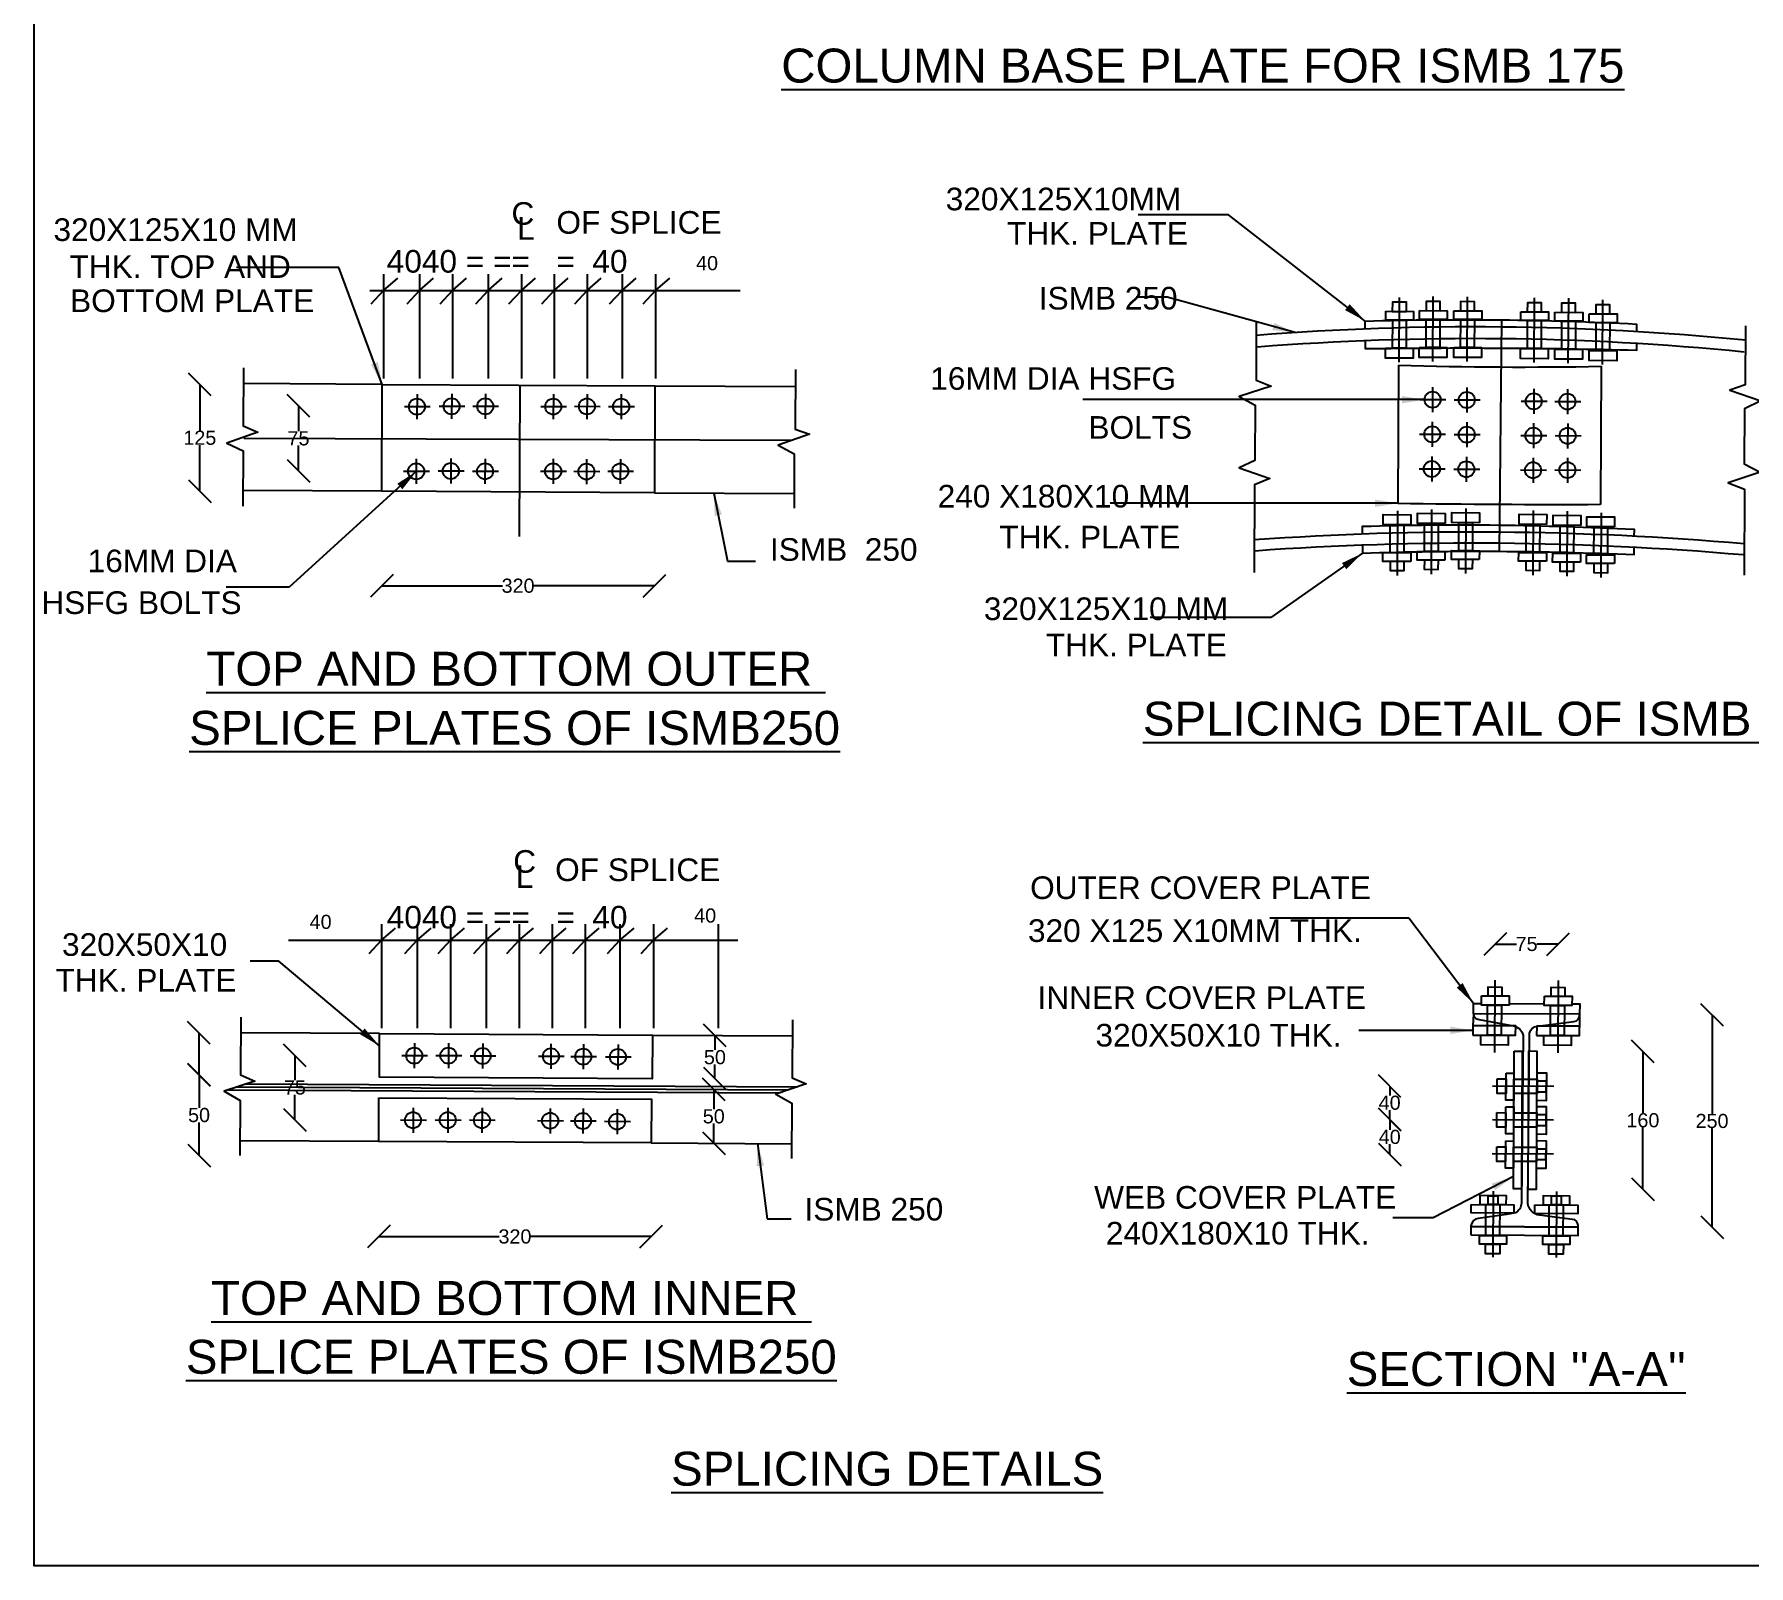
# Model space of a CAD drawing. Header units: millimetres. Extents: x -6546240 to -6538541, y 11661302 to 11667058.
# Drawn here: x -6546240 to -6543210, y 11661524 to 11664232 of the extents above; entities that cross this region are included whole.
import ezdxf

# ---------------------------------------------------------------- set-up
doc = ezdxf.new("R2010")
doc.units = ezdxf.units.MM
doc.header["$MEASUREMENT"] = 0
doc.layers.add('DIMENSION', color=7, linetype='Continuous')
doc.layers.add('TEXT', color=7, linetype='Continuous')
doc.styles.get("Standard").update_dxf_attribs({"font": 'arial.ttf', "height": 25})
doc.dimstyles.get("Standard").update_dxf_attribs({"dimtxt": 200, "dimasz": 110, "dimexe": 0.18, "dimexo": 0.0625, "dimgap": 0.09, "dimtad": 0, "dimtih": 1, "dimtoh": 1, "dimdec": 0, "dimzin": 0, "dimdsep": 46, "dimtxsty": 'Standard', "dimblk": 'OBLIQUE', "dimcen": 0.09, "dimse1": 1, "dimse2": 1, "dimadec": 0, "dimazin": 0, "dimtfac": 1, "dimtdec": 0, "dimtofl": 0, "dimtmove": 0, "dimatfit": 3, "dimfxl": 1, "dimtolj": 1, "dimtzin": 0, "dimarcsym": 0})

# ---------------------------------------------------------------- blocks, each defined once
blk = doc.blocks.new('_Oblique')
at = {"color": 0, "linetype": 'ByBlock', "lineweight": -2}
blk.add_line((-0.5, -0.5), (0.5, 0.5), dxfattribs=at)
blk = doc.blocks.new('*D29')
at = {"layer": 'Defpoints', "color": 0, "transparency": 16777216}
for p in [(-6545625, 11663613.2), (-6545947.5, 11663424.2), (-6545626, 11663424.2)]:
    blk.add_point(p, dxfattribs=at)
at = {"layer": 'DIMENSION', "color": 0, "lineweight": -2, "transparency": 16777216}
for p, q in [((-6545947.5, 11663613.2), (-6545947.5, 11663531.5)), ((-6545947.5, 11663424.2), (-6545947.5, 11663505.8))]:
    blk.add_line(p, q, dxfattribs=at)
at = {"layer": 'DIMENSION', "color": 0, "lineweight": -2, "transparency": 16777216, "xscale": 40, "yscale": 40, "zscale": 40}
for p, rotation in [((-6545947.5, 11663613.2), 90), ((-6545947.5, 11663424.2), 270)]:
    blk.add_blockref('_Oblique', p, dxfattribs=dict(at, rotation=rotation))
at = {"layer": 'DIMENSION', "color": 0, "transparency": 16777216, "insert": (-6545947.5, 11663518.7), "char_height": 25, "attachment_point": 5}
blk.add_mtext('\\A1;125', dxfattribs=at)
blk = doc.blocks.new('*D30')
at = {"layer": 'Defpoints', "color": 0, "transparency": 16777216}
for p in [(-6545625.2, 11663575.1), (-6545773.2, 11663460.2), (-6545625.8, 11663460.2)]:
    blk.add_point(p, dxfattribs=at)
at = {"layer": 'DIMENSION', "color": 0, "lineweight": -2, "transparency": 16777216}
for p, q in [((-6545773.2, 11663575.1), (-6545773.2, 11663530.5)), ((-6545773.2, 11663460.2), (-6545773.2, 11663504.9))]:
    blk.add_line(p, q, dxfattribs=at)
at = {"layer": 'DIMENSION', "color": 0, "lineweight": -2, "transparency": 16777216, "xscale": 40, "yscale": 40, "zscale": 40}
for p, rotation in [((-6545773.2, 11663575.1), 90), ((-6545773.2, 11663460.2), 270)]:
    blk.add_blockref('_Oblique', p, dxfattribs=dict(at, rotation=rotation))
at = {"layer": 'DIMENSION', "color": 0, "transparency": 16777216, "insert": (-6545773.2, 11663517.7), "char_height": 25, "attachment_point": 5}
blk.add_mtext('\\A1;75', dxfattribs=at)
blk = doc.blocks.new('*D31')
at = {"layer": 'Defpoints', "color": 0, "transparency": 16777216}
for p in [(-6545626, 11663424.2), (-6545144.1, 11663421.6), (-6545144.1, 11663257.1)]:
    blk.add_point(p, dxfattribs=at)
at = {"layer": 'DIMENSION', "color": 0, "lineweight": -2, "transparency": 16777216}
for p, q in [((-6545626, 11663257.1), (-6545412.7, 11663257.1)), ((-6545144.1, 11663257.1), (-6545357.4, 11663257.1))]:
    blk.add_line(p, q, dxfattribs=at)
at = {"layer": 'DIMENSION', "color": 0, "lineweight": -2, "transparency": 16777216, "xscale": 40, "yscale": 40, "zscale": 40, "rotation": 180}
blk.add_blockref('_Oblique', (-6545626, 11663257.1), dxfattribs=at)
at = {"layer": 'DIMENSION', "color": 0, "lineweight": -2, "transparency": 16777216, "xscale": 40, "yscale": 40, "zscale": 40}
blk.add_blockref('_Oblique', (-6545144.1, 11663257.1), dxfattribs=at)
at = {"layer": 'DIMENSION', "color": 0, "transparency": 16777216, "insert": (-6545385, 11663257.1), "char_height": 25, "attachment_point": 5}
blk.add_mtext('\\A1;320', dxfattribs=at)
blk = doc.blocks.new('*D41')
at = {"layer": 'Defpoints', "color": 0, "transparency": 16777216}
for p in [(-6543654.5, 11662372.2), (-6543844.4, 11662313.6), (-6543654.8, 11662313.6)]:
    blk.add_point(p, dxfattribs=at)
at = {"layer": 'DIMENSION', "color": 0, "lineweight": -2, "transparency": 16777216}
for p, q in [((-6543844.4, 11662372.2), (-6543844.4, 11662355.8)), ((-6543844.4, 11662313.6), (-6543844.4, 11662330.1))]:
    blk.add_line(p, q, dxfattribs=at)
at = {"layer": 'DIMENSION', "color": 0, "lineweight": -2, "transparency": 16777216, "xscale": 40, "yscale": 40, "zscale": 40}
for p, rotation in [((-6543844.4, 11662372.2), 90), ((-6543844.4, 11662313.6), 270)]:
    blk.add_blockref('_Oblique', p, dxfattribs=dict(at, rotation=rotation))
at = {"layer": 'DIMENSION', "color": 0, "transparency": 16777216, "insert": (-6543844.4, 11662342.9), "char_height": 25, "attachment_point": 5}
blk.add_mtext('\\A1;40', dxfattribs=at)
blk = doc.blocks.new('*D42')
at = {"layer": 'Defpoints', "color": 0, "transparency": 16777216}
for p in [(-6543639, 11662313.5), (-6543844.3, 11662251.5), (-6543639.3, 11662251.5)]:
    blk.add_point(p, dxfattribs=at)
at = {"layer": 'DIMENSION', "color": 0, "lineweight": -2, "transparency": 16777216}
for p, q in [((-6543844.3, 11662313.5), (-6543844.3, 11662295.3)), ((-6543844.3, 11662251.5), (-6543844.3, 11662269.6))]:
    blk.add_line(p, q, dxfattribs=at)
at = {"layer": 'DIMENSION', "color": 0, "lineweight": -2, "transparency": 16777216, "xscale": 40, "yscale": 40, "zscale": 40}
for p, rotation in [((-6543844.3, 11662313.5), 90), ((-6543844.3, 11662251.5), 270)]:
    blk.add_blockref('_Oblique', p, dxfattribs=dict(at, rotation=rotation))
at = {"layer": 'DIMENSION', "color": 0, "transparency": 16777216, "insert": (-6543844.3, 11662282.5), "char_height": 25, "attachment_point": 5}
blk.add_mtext('\\A1;40', dxfattribs=at)
blk = doc.blocks.new('*D43')
at = {"layer": 'Defpoints', "color": 0, "transparency": 16777216}
for p in [(-6543583.6, 11662433.9), (-6543584.8, 11662190.1), (-6543396.8, 11662190.1)]:
    blk.add_point(p, dxfattribs=at)
at = {"layer": 'DIMENSION', "color": 0, "lineweight": -2, "transparency": 16777216}
for p, q in [((-6543396.8, 11662433.9), (-6543396.8, 11662324.9)), ((-6543396.8, 11662190.1), (-6543396.8, 11662299.2))]:
    blk.add_line(p, q, dxfattribs=at)
at = {"layer": 'DIMENSION', "color": 0, "lineweight": -2, "transparency": 16777216, "xscale": 40, "yscale": 40, "zscale": 40}
for p, rotation in [((-6543396.8, 11662433.9), 90), ((-6543396.8, 11662190.1), 270)]:
    blk.add_blockref('_Oblique', p, dxfattribs=dict(at, rotation=rotation))
at = {"layer": 'DIMENSION', "color": 0, "transparency": 16777216, "insert": (-6543396.8, 11662312), "char_height": 25, "attachment_point": 5}
blk.add_mtext('\\A1;160', dxfattribs=at)
blk = doc.blocks.new('*D44')
at = {"layer": 'Defpoints', "color": 0, "transparency": 16777216}
for p in [(-6543508.5, 11662498.2), (-6543510.5, 11662123.2), (-6543274.6, 11662123.2)]:
    blk.add_point(p, dxfattribs=at)
at = {"layer": 'DIMENSION', "color": 0, "lineweight": -2, "transparency": 16777216}
for p, q in [((-6543274.6, 11662498.2), (-6543274.6, 11662323.5)), ((-6543274.6, 11662123.2), (-6543274.6, 11662297.8))]:
    blk.add_line(p, q, dxfattribs=at)
at = {"layer": 'DIMENSION', "color": 0, "lineweight": -2, "transparency": 16777216, "xscale": 40, "yscale": 40, "zscale": 40}
for p, rotation in [((-6543274.6, 11662498.2), 90), ((-6543274.6, 11662123.2), 270)]:
    blk.add_blockref('_Oblique', p, dxfattribs=dict(at, rotation=rotation))
at = {"layer": 'DIMENSION', "color": 0, "transparency": 16777216, "insert": (-6543274.6, 11662310.7), "char_height": 25, "attachment_point": 5}
blk.add_mtext('\\A1;250', dxfattribs=at)
blk = doc.blocks.new('*D45')
at = {"layer": 'Defpoints', "color": 0, "transparency": 16777216}
for p in [(-6545875.1, 11662466.6), (-6545949.5, 11662392.5), (-6545875.5, 11662392.5)]:
    blk.add_point(p, dxfattribs=at)
at = {"layer": 'DIMENSION', "color": 0, "lineweight": -2, "transparency": 16777216}
blk.add_line((-6545949.5, 11662466.6), (-6545949.5, 11662392.5), dxfattribs=at)
at = {"layer": 'DIMENSION', "color": 0, "lineweight": -2, "transparency": 16777216, "xscale": 40, "yscale": 40, "zscale": 40}
for p, rotation in [((-6545949.5, 11662466.6), 90), ((-6545949.5, 11662392.5), 270)]:
    blk.add_blockref('_Oblique', p, dxfattribs=dict(at, rotation=rotation))
blk = doc.blocks.new('*D46')
at = {"layer": 'Defpoints', "color": 0, "transparency": 16777216}
for p in [(-6545875.5, 11662392.5), (-6545948.9, 11662249.9), (-6545876.9, 11662249.9)]:
    blk.add_point(p, dxfattribs=at)
at = {"layer": 'DIMENSION', "color": 0, "lineweight": -2, "transparency": 16777216}
for p, q in [((-6545948.9, 11662392.5), (-6545948.9, 11662334.1)), ((-6545948.9, 11662249.9), (-6545948.9, 11662308.4))]:
    blk.add_line(p, q, dxfattribs=at)
at = {"layer": 'DIMENSION', "color": 0, "lineweight": -2, "transparency": 16777216, "xscale": 40, "yscale": 40, "zscale": 40}
for p, rotation in [((-6545948.9, 11662392.5), 90), ((-6545948.9, 11662249.9), 270)]:
    blk.add_blockref('_Oblique', p, dxfattribs=dict(at, rotation=rotation))
at = {"layer": 'DIMENSION', "color": 0, "transparency": 16777216, "insert": (-6545948.9, 11662321.2), "char_height": 25, "attachment_point": 5}
blk.add_mtext('\\A1;50', dxfattribs=at)
blk = doc.blocks.new('*D47')
at = {"layer": 'Defpoints', "color": 0, "transparency": 16777216}
for p in [(-6545629.9, 11662426.7), (-6545779.5, 11662313.1), (-6545631, 11662313.1)]:
    blk.add_point(p, dxfattribs=at)
at = {"layer": 'DIMENSION', "color": 0, "lineweight": -2, "transparency": 16777216}
for p, q in [((-6545779.5, 11662426.7), (-6545779.5, 11662382.7)), ((-6545779.5, 11662313.1), (-6545779.5, 11662357.1))]:
    blk.add_line(p, q, dxfattribs=at)
at = {"layer": 'DIMENSION', "color": 0, "lineweight": -2, "transparency": 16777216, "xscale": 40, "yscale": 40, "zscale": 40}
for p, rotation in [((-6545779.5, 11662426.7), 90), ((-6545779.5, 11662313.1), 270)]:
    blk.add_blockref('_Oblique', p, dxfattribs=dict(at, rotation=rotation))
at = {"layer": 'DIMENSION', "color": 0, "transparency": 16777216, "insert": (-6545779.5, 11662369.9), "char_height": 25, "attachment_point": 5}
blk.add_mtext('\\A1;75', dxfattribs=at)
blk = doc.blocks.new('*D48')
at = {"layer": 'Defpoints', "color": 0, "transparency": 16777216}
for p in [(-6545631.2, 11662274.6), (-6545149.8, 11662272), (-6545149.8, 11662106.5)]:
    blk.add_point(p, dxfattribs=at)
at = {"layer": 'DIMENSION', "color": 0, "lineweight": -2, "transparency": 16777216}
for p, q in [((-6545631.2, 11662106.5), (-6545418.2, 11662106.5)), ((-6545149.8, 11662106.5), (-6545362.9, 11662106.5))]:
    blk.add_line(p, q, dxfattribs=at)
at = {"layer": 'DIMENSION', "color": 0, "lineweight": -2, "transparency": 16777216, "xscale": 40, "yscale": 40, "zscale": 40, "rotation": 180}
blk.add_blockref('_Oblique', (-6545631.2, 11662106.5), dxfattribs=at)
at = {"layer": 'DIMENSION', "color": 0, "lineweight": -2, "transparency": 16777216, "xscale": 40, "yscale": 40, "zscale": 40}
blk.add_blockref('_Oblique', (-6545149.8, 11662106.5), dxfattribs=at)
at = {"layer": 'DIMENSION', "color": 0, "transparency": 16777216, "insert": (-6545390.5, 11662106.5), "char_height": 25, "attachment_point": 5}
blk.add_mtext('\\A1;320', dxfattribs=at)
blk = doc.blocks.new('*D49')
at = {"layer": 'Defpoints', "color": 0, "transparency": 16777216}
for p in [(-6545030.8, 11662366.5), (-6545039.1, 11662271.4), (-6545025.7, 11662271.4)]:
    blk.add_point(p, dxfattribs=at)
at = {"layer": 'DIMENSION', "color": 0, "lineweight": -2, "transparency": 16777216}
for p, q in [((-6545039.1, 11662366.5), (-6545039.1, 11662331.8)), ((-6545039.1, 11662271.4), (-6545039.1, 11662306.1))]:
    blk.add_line(p, q, dxfattribs=at)
at = {"layer": 'DIMENSION', "color": 0, "lineweight": -2, "transparency": 16777216, "xscale": 40, "yscale": 40, "zscale": 40}
for p, rotation in [((-6545039.1, 11662366.5), 90), ((-6545039.1, 11662271.4), 270)]:
    blk.add_blockref('_Oblique', p, dxfattribs=dict(at, rotation=rotation))
at = {"layer": 'DIMENSION', "color": 0, "transparency": 16777216, "insert": (-6545039.1, 11662318.9), "char_height": 25, "attachment_point": 5}
blk.add_mtext('\\A1;50', dxfattribs=at)
blk = doc.blocks.new('*D50')
at = {"layer": 'Defpoints', "color": 0, "transparency": 16777216}
for p in [(-6544959.5, 11662462.1), (-6545037.1, 11662386.1), (-6544959.5, 11662386.1)]:
    blk.add_point(p, dxfattribs=at)
at = {"layer": 'DIMENSION', "color": 0, "lineweight": -2, "transparency": 16777216}
for p, q in [((-6545037.1, 11662462.1), (-6545037.1, 11662436.4)), ((-6545037.1, 11662386.1), (-6545037.1, 11662410.7))]:
    blk.add_line(p, q, dxfattribs=at)
at = {"layer": 'DIMENSION', "color": 0, "lineweight": -2, "transparency": 16777216, "xscale": 40, "yscale": 40, "zscale": 40}
for p, rotation in [((-6545037.1, 11662462.1), 90), ((-6545037.1, 11662386.1), 270)]:
    blk.add_blockref('_Oblique', p, dxfattribs=dict(at, rotation=rotation))
at = {"layer": 'DIMENSION', "color": 0, "transparency": 16777216, "insert": (-6545037.1, 11662423.5), "char_height": 25, "attachment_point": 5}
blk.add_mtext('\\A1;50', dxfattribs=at)
blk = doc.blocks.new('*D51')
at = {"layer": 'Defpoints', "color": 0, "transparency": 16777216}
for p in [(-6543546.8, 11662623.7), (-6543658, 11662547.1), (-6543546.8, 11662546.5)]:
    blk.add_point(p, dxfattribs=at)
at = {"layer": 'DIMENSION', "color": 0, "lineweight": -2, "transparency": 16777216}
for p, q in [((-6543658, 11662623.7), (-6543620.4, 11662623.7)), ((-6543546.8, 11662623.7), (-6543584.4, 11662623.7))]:
    blk.add_line(p, q, dxfattribs=at)
at = {"layer": 'DIMENSION', "color": 0, "lineweight": -2, "transparency": 16777216, "xscale": 40, "yscale": 40, "zscale": 40, "rotation": 180}
blk.add_blockref('_Oblique', (-6543658, 11662623.7), dxfattribs=at)
at = {"layer": 'DIMENSION', "color": 0, "lineweight": -2, "transparency": 16777216, "xscale": 40, "yscale": 40, "zscale": 40}
blk.add_blockref('_Oblique', (-6543546.8, 11662623.7), dxfattribs=at)
at = {"layer": 'DIMENSION', "color": 0, "transparency": 16777216, "insert": (-6543602.4, 11662623.7), "char_height": 25, "attachment_point": 5}
blk.add_mtext('\\A1;75', dxfattribs=at)

msp = doc.modelspace()

# ---------------------------------------------------------------- linework, layer by layer
at = {"layer": 'Defpoints', "color": 0}
for points in [[(-6543827.7, 11663767.1), (-6543828.3, 11663652.4)], [(-6543768.2, 11663768.4), (-6543768.8, 11663653.7)], [(-6543707.3, 11663768.3), (-6543707.9, 11663653.6)], [(-6543589.1, 11663766.4), (-6543589.7, 11663651.7)], [(-6543528.6, 11663765.5), (-6543529.2, 11663650.8)], [(-6543468, 11663762.8), (-6543468.6, 11663648.1)], [(-6544080.1, 11663723.5), (-6544080.6, 11663620.9), (-6544054, 11663610.3), (-6544110.5, 11663591.7), (-6544082, 11663576.6), (-6544082.5, 11663478.8), (-6544110.4, 11663465.6), (-6544056.2, 11663446.6), (-6544083.3, 11663435.6), (-6544084.1, 11663280.5)], [(-6543646.9, 11663727.3), (-6543651.1, 11663318.1)], [(-6543215.6, 11663717), (-6543216.1, 11663612.6), (-6543243.4, 11663603.1), (-6543188.3, 11663584), (-6543217.4, 11663570), (-6543217.9, 11663472.9), (-6543189.5, 11663458.1), (-6543246, 11663439.3), (-6543217.2, 11663427.9), (-6543218, 11663275.6)], [(-6545870.2, 11663642.3), (-6545870.7, 11663540), (-6545845, 11663528.5), (-6545899.7, 11663509.1), (-6545870.8, 11663495.7), (-6545871.3, 11663397.8)], [(-6543828.8, 11663647.1), (-6543830.1, 11663403)], [(-6543470.3, 11663645.2), (-6543471.6, 11663401.1)], [(-6545625, 11663613.2), (-6545870.3, 11663614.5)], [(-6545381.9, 11663611.9), (-6545383.3, 11663344)], [(-6544894.7, 11663639.3), (-6544895.3, 11663534.3), (-6544869.7, 11663525.3), (-6544925.5, 11663505.7), (-6544896.7, 11663490.2), (-6544897.2, 11663394.1)], [(-6545563.6, 11663595.8), (-6545563.9, 11663551.6)], [(-6545502.3, 11663596.3), (-6545502.6, 11663552.1)], [(-6545442.7, 11663596.3), (-6545443, 11663552.2)], [(-6545322.5, 11663595.9), (-6545322.7, 11663551.8)], [(-6545263.1, 11663596.1), (-6545263.3, 11663551.9)], [(-6545202.6, 11663595.8), (-6545202.9, 11663551.6)], [(-6545143.1, 11663610.6), (-6544894.9, 11663609.3)], [(-6543790.8, 11663586.6), (-6543744.9, 11663586.4)], [(-6543768.4, 11663608.1), (-6543768.6, 11663564)], [(-6543730.3, 11663586.1), (-6543684.4, 11663585.9)], [(-6543707.9, 11663607.6), (-6543708.1, 11663563.5)], [(-6543611.9, 11663583.7), (-6543566, 11663583.5)], [(-6543589.5, 11663605.2), (-6543589.7, 11663561.1)], [(-6543552.3, 11663583.2), (-6543506.5, 11663583)], [(-6543529.9, 11663604.7), (-6543530.2, 11663560.6)], [(-6545586, 11663574.3), (-6545540.2, 11663574)], [(-6545524.7, 11663574.8), (-6545478.9, 11663574.5)], [(-6545465.1, 11663574.8), (-6545419.3, 11663574.6)], [(-6545344.9, 11663574.4), (-6545299.1, 11663574.2)], [(-6545285.5, 11663574.6), (-6545239.7, 11663574.3)], [(-6545225, 11663574.3), (-6545179.2, 11663574)], [(-6543791.4, 11663525.3), (-6543745.6, 11663525.1)], [(-6543769, 11663546.8), (-6543769.2, 11663502.7)], [(-6543730.3, 11663524.8), (-6543684.5, 11663524.6)], [(-6543707.9, 11663546.3), (-6543708.2, 11663502.2)], [(-6543612.5, 11663522.9), (-6543566.6, 11663522.6)], [(-6543590.1, 11663544.4), (-6543590.3, 11663500.2)], [(-6543552, 11663522.7), (-6543506.2, 11663522.5)], [(-6543529.6, 11663544.2), (-6543529.8, 11663500.1)], [(-6545869.5, 11663517.9), (-6544902.3, 11663514.6)], [(-6545564.9, 11663481.3), (-6545565.1, 11663437.1)], [(-6545526, 11663460.5), (-6545480.2, 11663460.2)], [(-6545503.6, 11663482), (-6545503.9, 11663437.8)], [(-6545443.2, 11663481.5), (-6545443.5, 11663437.3)], [(-6545322.7, 11663481.3), (-6545322.9, 11663437.2)], [(-6545264, 11663481), (-6545264.2, 11663436.9)], [(-6545204.2, 11663481.2), (-6545204.4, 11663437.1)], [(-6543792.1, 11663464), (-6543746.2, 11663463.8)], [(-6543769.7, 11663485.5), (-6543769.9, 11663441.4)], [(-6543731, 11663463.5), (-6543685.2, 11663463.3)], [(-6543708.7, 11663485), (-6543708.9, 11663440.9)], [(-6543613.1, 11663461.9), (-6543567.3, 11663461.7)], [(-6543590.8, 11663483.4), (-6543591, 11663439.3)], [(-6543552.4, 11663462.1), (-6543506.6, 11663461.8)], [(-6543530, 11663483.6), (-6543530.3, 11663439.4)], [(-6545587.2, 11663459.8), (-6545541.4, 11663459.5)], [(-6545465.6, 11663460), (-6545419.8, 11663459.7)], [(-6545345.1, 11663459.8), (-6545299.3, 11663459.6)], [(-6545286.4, 11663459.5), (-6545240.5, 11663459.3)], [(-6545226.6, 11663459.7), (-6545180.8, 11663459.5)], [(-6545626, 11663424.2), (-6545871.2, 11663425.5)], [(-6545144.1, 11663421.6), (-6544897.1, 11663420.3)], [(-6543830.8, 11663275.2), (-6543830.2, 11663389.9)], [(-6543770.2, 11663277.4), (-6543769.6, 11663392.1)], [(-6543709.6, 11663278.7), (-6543709, 11663393.5)], [(-6543590.7, 11663275.7), (-6543590.1, 11663390.4)], [(-6543530.6, 11663274), (-6543530, 11663388.8)], [(-6543470.8, 11663271.5), (-6543470.2, 11663386.2)], [(-6543658.3, 11662559.6), (-6543658.9, 11662432)], [(-6543546.7, 11662559), (-6543547.4, 11662431.4)], [(-6545874.9, 11662494.5), (-6545875.5, 11662392.5), (-6545850.5, 11662381.4), (-6545904.2, 11662363.3), (-6545876.3, 11662347.3), (-6545876.9, 11662249.9)], [(-6543696.5, 11662500.5), (-6543697.4, 11662479.2)], [(-6543522.1, 11662517.9), (-6543508.5, 11662517.8), (-6543508.6, 11662499.6), (-6543696.5, 11662500.5), (-6543696.4, 11662518.8), (-6543682.3, 11662518.7)], [(-6543633.4, 11662518.5), (-6543571.1, 11662518.1)], [(-6543508.6, 11662499.6), (-6543508.7, 11662476.2)], [(-6545629.7, 11662465.3), (-6545875.1, 11662466.6)], [(-6545147.5, 11662462.8), (-6544900, 11662461.4)], [(-6544899.9, 11662489.4), (-6544900.4, 11662387.4), (-6544875.5, 11662376.3), (-6544929.1, 11662358.2), (-6544901.3, 11662342.1), (-6544901.8, 11662244.7)], [(-6545568.3, 11662448.3), (-6545568.5, 11662404.1)], [(-6545508, 11662448.3), (-6545508.2, 11662404.1)], [(-6545447.4, 11662447.6), (-6545447.7, 11662403.5)], [(-6545326.8, 11662447), (-6545327, 11662402.8)], [(-6545269.6, 11662446.5), (-6545269.8, 11662402.3)], [(-6545208.3, 11662446), (-6545208.5, 11662401.8)], [(-6545590.6, 11662426.8), (-6545544.8, 11662426.5)], [(-6545530.3, 11662426.8), (-6545484.5, 11662426.6)], [(-6545469.8, 11662426.1), (-6545424, 11662425.9)], [(-6545349.1, 11662425.5), (-6545303.3, 11662425.2)], [(-6545292, 11662425), (-6545246.2, 11662424.7)], [(-6545230.6, 11662424.5), (-6545184.8, 11662424.2)], [(-6545881.4, 11662371), (-6544906.3, 11662365.9)], [(-6545865.7, 11662376.3), (-6544890.6, 11662371.2)], [(-6543662.5, 11662373.2), (-6543554.4, 11662372.6)], [(-6545896.6, 11662365.9), (-6544921.5, 11662360.7)], [(-6545592.9, 11662312.6), (-6545547.1, 11662312.4)], [(-6545570.5, 11662334.1), (-6545570.7, 11662290)], [(-6545531.5, 11662312.7), (-6545485.6, 11662312.4)], [(-6545509.1, 11662334.2), (-6545509.3, 11662290)], [(-6545471, 11662312.6), (-6545425.2, 11662312.3)], [(-6545448.6, 11662334.1), (-6545448.8, 11662289.9)], [(-6545350.4, 11662311.5), (-6545304.6, 11662311.3)], [(-6545328, 11662333), (-6545328.2, 11662288.9)], [(-6545292.5, 11662311.1), (-6545246.7, 11662310.8)], [(-6545270.1, 11662332.6), (-6545270.4, 11662288.4)], [(-6545232, 11662310.2), (-6545186.2, 11662310)], [(-6545209.7, 11662331.7), (-6545209.9, 11662287.6)], [(-6543662.8, 11662313.6), (-6543554.7, 11662313.1)], [(-6545631.2, 11662274.6), (-6545876.7, 11662275.9)], [(-6545149.8, 11662272), (-6544901.6, 11662270.7)], [(-6543663.1, 11662253.1), (-6543555.1, 11662252.5)], [(-6543661.5, 11662186.9), (-6543662.1, 11662069.8)], [(-6543549.5, 11662186.3), (-6543550.1, 11662069.3)]]:
    msp.add_lwpolyline(points, dxfattribs=at)
for points in [[(-6543851.3, 11663742.4), (-6543802, 11663742.1), (-6543802.1, 11663726.6), (-6543851.4, 11663726.9)], [(-6543839.7, 11663742.3), (-6543814.8, 11663742.2), (-6543814.7, 11663758.3), (-6543839.6, 11663758.4)], [(-6543791.8, 11663743.6), (-6543742.5, 11663743.4), (-6543742.5, 11663727.8), (-6543791.8, 11663728.1)], [(-6543780.1, 11663743.6), (-6543755.3, 11663743.4), (-6543755.2, 11663759.5), (-6543780.1, 11663759.6)], [(-6543730.9, 11663743.5), (-6543681.6, 11663743.3), (-6543681.7, 11663727.8), (-6543731, 11663728)], [(-6543719.3, 11663743.5), (-6543694.4, 11663743.4), (-6543694.3, 11663759.4), (-6543719.2, 11663759.6)], [(-6543612.7, 11663741.7), (-6543563.4, 11663741.4), (-6543563.5, 11663725.9), (-6543612.8, 11663726.1)], [(-6543601.1, 11663741.6), (-6543576.2, 11663741.5), (-6543576.1, 11663757.5), (-6543601, 11663757.7)], [(-6543552.2, 11663740.7), (-6543502.9, 11663740.4), (-6543503, 11663724.9), (-6543552.3, 11663725.2)], [(-6543540.6, 11663740.7), (-6543515.7, 11663740.6), (-6543515.7, 11663756.7), (-6543540.5, 11663756.8)], [(-6543491.6, 11663738), (-6543442.3, 11663737.8), (-6543442.4, 11663722.3), (-6543491.7, 11663722.5)], [(-6543480, 11663738), (-6543455.1, 11663737.8), (-6543455.1, 11663753.9), (-6543479.9, 11663754)], [(-6543839.1, 11663726.8), (-6543815, 11663726.7), (-6543815.3, 11663677.1), (-6543839.4, 11663677.2)], [(-6543779.6, 11663728), (-6543755.5, 11663727.9), (-6543755.7, 11663678.3), (-6543779.9, 11663678.5)], [(-6543718.7, 11663728), (-6543694.6, 11663727.8), (-6543694.9, 11663678.3), (-6543719, 11663678.4)], [(-6543600.5, 11663726.1), (-6543576.4, 11663726), (-6543576.7, 11663676.4), (-6543600.8, 11663676.5)], [(-6543540.1, 11663725.1), (-6543515.9, 11663725), (-6543516.2, 11663675.4), (-6543540.3, 11663675.6)], [(-6543479.5, 11663722.5), (-6543455.3, 11663722.3), (-6543455.6, 11663672.8), (-6543479.7, 11663672.9)], [(-6543851.5, 11663677.3), (-6543802.6, 11663677), (-6543802.7, 11663659.3), (-6543851.6, 11663659.6)], [(-6543792, 11663678.5), (-6543743.1, 11663678.3), (-6543743.2, 11663660.5), (-6543792.1, 11663660.8)], [(-6543731.1, 11663678.5), (-6543682.2, 11663678.2), (-6543682.3, 11663660.5), (-6543731.2, 11663660.7)], [(-6543612.9, 11663676.6), (-6543564, 11663676.3), (-6543564.1, 11663658.6), (-6543613, 11663658.8)], [(-6543552.4, 11663675.6), (-6543503.5, 11663675.4), (-6543503.6, 11663657.6), (-6543552.5, 11663657.9)], [(-6543491.8, 11663672.9), (-6543442.9, 11663672.7), (-6543443, 11663655), (-6543491.9, 11663655.2)], [(-6545625, 11663613.2), (-6545143.1, 11663610.6), (-6545144.1, 11663421.6), (-6545626, 11663424.2)], [(-6543807, 11663365), (-6543855.9, 11663365.3), (-6543855.8, 11663383), (-6543806.9, 11663382.7)], [(-6543746.4, 11663367.3), (-6543795.4, 11663367.5), (-6543795.3, 11663385.3), (-6543746.3, 11663385)], [(-6543685.8, 11663368.6), (-6543734.7, 11663368.9), (-6543734.6, 11663386.6), (-6543685.7, 11663386.3)], [(-6543566.9, 11663365.5), (-6543615.8, 11663365.8), (-6543615.7, 11663383.5), (-6543566.8, 11663383.3)], [(-6543506.8, 11663363.9), (-6543555.7, 11663364.2), (-6543555.6, 11663381.9), (-6543506.7, 11663381.6)], [(-6543447, 11663361.3), (-6543495.9, 11663361.6), (-6543495.8, 11663379.3), (-6543446.9, 11663379.1)], [(-6543819.4, 11663315.5), (-6543843.5, 11663315.6), (-6543843.3, 11663365.2), (-6543819.1, 11663365.1)], [(-6543758.8, 11663317.8), (-6543783, 11663317.9), (-6543782.7, 11663367.5), (-6543758.6, 11663367.3)], [(-6543698.2, 11663319.1), (-6543722.3, 11663319.2), (-6543722.1, 11663368.8), (-6543697.9, 11663368.7)], [(-6543579.3, 11663316), (-6543603.4, 11663316.1), (-6543603.2, 11663365.7), (-6543579, 11663365.6)], [(-6543519.2, 11663314.4), (-6543543.3, 11663314.5), (-6543543, 11663364.1), (-6543518.9, 11663364)], [(-6543459.4, 11663311.8), (-6543483.5, 11663312), (-6543483.2, 11663361.5), (-6543459.1, 11663361.4)], [(-6543807.2, 11663299.9), (-6543856.5, 11663300.2), (-6543856.4, 11663315.7), (-6543807.1, 11663315.4)], [(-6543746.7, 11663302.2), (-6543796, 11663302.5), (-6543795.9, 11663318), (-6543746.6, 11663317.7)], [(-6543686, 11663303.5), (-6543735.3, 11663303.8), (-6543735.2, 11663319.3), (-6543685.9, 11663319)], [(-6543567.1, 11663300.4), (-6543616.4, 11663300.7), (-6543616.3, 11663316.2), (-6543567, 11663316)], [(-6543507, 11663298.8), (-6543556.3, 11663299.1), (-6543556.2, 11663314.6), (-6543506.9, 11663314.3)], [(-6543447.2, 11663296.3), (-6543496.5, 11663296.5), (-6543496.4, 11663312), (-6543447.1, 11663311.8)], [(-6543818.8, 11663300), (-6543843.7, 11663300.1), (-6543843.8, 11663284), (-6543818.9, 11663283.9)], [(-6543758.3, 11663302.3), (-6543783.1, 11663302.4), (-6543783.2, 11663286.3), (-6543758.4, 11663286.2)], [(-6543697.6, 11663303.6), (-6543722.5, 11663303.7), (-6543722.6, 11663287.6), (-6543697.7, 11663287.5)], [(-6543578.7, 11663300.5), (-6543603.6, 11663300.6), (-6543603.7, 11663284.6), (-6543578.8, 11663284.4)], [(-6543518.6, 11663298.9), (-6543543.5, 11663299), (-6543543.6, 11663282.9), (-6543518.7, 11663282.8)], [(-6543458.8, 11663296.3), (-6543483.7, 11663296.5), (-6543483.8, 11663280.4), (-6543458.9, 11663280.2)], [(-6543682.2, 11662532.3), (-6543633.3, 11662532), (-6543633.4, 11662515.6), (-6543682.3, 11662515.8)], [(-6543670.8, 11662532.2), (-6543645.4, 11662532.1), (-6543645.3, 11662547), (-6543670.7, 11662547.2)], [(-6543571, 11662531.7), (-6543522.1, 11662531.4), (-6543522.2, 11662515), (-6543571.1, 11662515.2)], [(-6543559.6, 11662531.6), (-6543534.2, 11662531.5), (-6543534.1, 11662546.5), (-6543559.5, 11662546.6)], [(-6543671.2, 11662515.8), (-6543646.8, 11662515.6), (-6543647.1, 11662462.5), (-6543671.5, 11662462.6)], [(-6543560, 11662515.2), (-6543535.6, 11662515), (-6543535.9, 11662461.9), (-6543560.3, 11662462)], [(-6545629.7, 11662465.3), (-6545147.5, 11662462.8), (-6545147.9, 11662385.6), (-6545630.1, 11662388.1)], [(-6543697.5, 11662462.8), (-6543621.7, 11662462.4), (-6543621.6, 11662478.8), (-6543697.4, 11662479.2)], [(-6543683.3, 11662462.7), (-6543634.9, 11662462.4), (-6543634.9, 11662445.1), (-6543683.4, 11662445.4)], [(-6543584.6, 11662462.2), (-6543508.8, 11662461.8), (-6543508.7, 11662478.2), (-6543584.5, 11662478.6)], [(-6543572, 11662462.1), (-6543523.6, 11662461.8), (-6543523.7, 11662444.5), (-6543572.1, 11662444.8)], [(-6543624.5, 11662434.2), (-6543610, 11662434.1), (-6543611.3, 11662191), (-6543625.8, 11662191)], [(-6543600, 11662190.2), (-6543584.8, 11662190.1), (-6543583.6, 11662433.9), (-6543598.8, 11662434)], [(-6543654.4, 11662385.2), (-6543638.6, 11662385.1), (-6543638.7, 11662359.2), (-6543654.5, 11662359.3)], [(-6543638.5, 11662395.6), (-6543624.7, 11662395.5), (-6543625, 11662347.4), (-6543638.8, 11662347.5)], [(-6543624.8, 11662384.7), (-6543583.8, 11662384.5), (-6543583.9, 11662359.2), (-6543624.9, 11662359.4)], [(-6543583.8, 11662396.2), (-6543567.3, 11662396.1), (-6543567.5, 11662346.7), (-6543584, 11662346.8)], [(-6543567.4, 11662381), (-6543583.8, 11662381.1), (-6543583.9, 11662362.6), (-6543567.5, 11662362.6)], [(-6545630.8, 11662351.6), (-6545149.4, 11662349.1), (-6545149.8, 11662272), (-6545631.2, 11662274.6)], [(-6543654.7, 11662325.6), (-6543638.9, 11662325.5), (-6543639, 11662299.7), (-6543654.8, 11662299.8)], [(-6543638.9, 11662336.1), (-6543625, 11662336), (-6543625.3, 11662287.9), (-6543639.1, 11662288)], [(-6543625.1, 11662325.2), (-6543584.1, 11662325), (-6543584.3, 11662299.7), (-6543625.2, 11662299.9)], [(-6543584.1, 11662336.6), (-6543567.6, 11662336.5), (-6543567.9, 11662287.2), (-6543584.3, 11662287.3)], [(-6543567.7, 11662321.5), (-6543584.1, 11662321.6), (-6543584.2, 11662303.1), (-6543567.8, 11662303)], [(-6543655, 11662265.1), (-6543639.2, 11662265), (-6543639.4, 11662239.1), (-6543655.2, 11662239.2)], [(-6543639.2, 11662275.5), (-6543625.3, 11662275.4), (-6543625.6, 11662227.3), (-6543639.4, 11662227.4)], [(-6543625.4, 11662264.6), (-6543584.4, 11662264.4), (-6543584.6, 11662239.1), (-6543625.5, 11662239.3)], [(-6543584.4, 11662276.1), (-6543567.9, 11662276), (-6543568.2, 11662226.6), (-6543584.6, 11662226.7)], [(-6543568, 11662260.9), (-6543584.5, 11662261), (-6543584.6, 11662242.5), (-6543568.1, 11662242.5)], [(-6543700.2, 11662163.2), (-6543625, 11662162.8), (-6543625, 11662147.8), (-6543700.3, 11662148.2)], [(-6543685.2, 11662163.2), (-6543638.2, 11662162.9), (-6543638.1, 11662178.6), (-6543685.1, 11662178.8)], [(-6543674.2, 11662163.1), (-6543649.9, 11662163), (-6543650.2, 11662107.9), (-6543674.5, 11662108.1)], [(-6543670.2, 11662178.7), (-6543653.3, 11662178.7), (-6543653.4, 11662163), (-6543670.3, 11662163.1)], [(-6543588, 11662162.6), (-6543512, 11662162.2), (-6543512.1, 11662146.8), (-6543588.1, 11662147.2)], [(-6543573.2, 11662162.6), (-6543526.2, 11662162.3), (-6543526.1, 11662178), (-6543573.1, 11662178.2)], [(-6543562.2, 11662162.5), (-6543537.9, 11662162.4), (-6543538.2, 11662107.3), (-6543562.5, 11662107.5)], [(-6543558.2, 11662178.2), (-6543541.3, 11662178.1), (-6543541.4, 11662162.4), (-6543558.3, 11662162.5)], [(-6543700.7, 11662109.5), (-6543511.5, 11662108.5), (-6543511.4, 11662123.2), (-6543700.7, 11662124.2)], [(-6543685.6, 11662108.1), (-6543638.1, 11662107.9), (-6543638.1, 11662093.1), (-6543685.7, 11662093.3)], [(-6543573.6, 11662107.5), (-6543526.1, 11662107.3), (-6543526.1, 11662092.5), (-6543573.7, 11662092.7)], [(-6543675.1, 11662093.2), (-6543649.4, 11662093.1), (-6543649.5, 11662076), (-6543675.2, 11662076.1)], [(-6543563.1, 11662092.7), (-6543537.4, 11662092.5), (-6543537.5, 11662075.4), (-6543563.2, 11662075.5)]]:
    msp.add_lwpolyline(points, close=True, dxfattribs=at)
for points in [[(-6543887.7, 11663711.2), (-6543887.6, 11663725.2, -0.019622), (-6543407.9, 11663719.9), (-6543407.9, 11663706.4)], [(-6543887.5, 11663690.4), (-6543887.6, 11663676.4, -0.00945), (-6543407.6, 11663673.9), (-6543407.5, 11663685.5)], [(-6543892.3, 11663348.4), (-6543892.2, 11663362.4, -0.019622), (-6543412.5, 11663357.1), (-6543412.6, 11663343.6)], [(-6543892.2, 11663328.8), (-6543892.2, 11663314.9, -0.018653), (-6543412.2, 11663312.3), (-6543412.1, 11663323.9)], [(-6543696.5, 11662500.5, 0.41624), (-6543686.4, 11662490.4), (-6543625.3, 11662478.8, -0.306087), (-6543608.6, 11662462.3), (-6543611.6, 11662165.6, -0.270487), (-6543621.8, 11662148.5), (-6543637.7, 11662145.3), (-6543688.2, 11662138.4, 0.349458), (-6543700.7, 11662125.4), (-6543700.7, 11662124.2), (-6543511.4, 11662123.2), (-6543511.4, 11662126.4, 0.400735), (-6543521.3, 11662136.9), (-6543579.6, 11662144.3, -0.347042), (-6543600.3, 11662165.3), (-6543597.4, 11662462.9, -0.396333), (-6543582.4, 11662478.6), (-6543518.7, 11662486.7, 0.411827), (-6543508.6, 11662499.6, -5.821396)]]:
    msp.add_lwpolyline(points, format="xyb", dxfattribs=at)
for centre in [(-6545563.8, 11663573.9), (-6545502.5, 11663574.4), (-6545442.9, 11663574.4), (-6545322.7, 11663574), (-6545263.3, 11663574.2), (-6545202.8, 11663573.9), (-6543768.6, 11663586.2), (-6543708.1, 11663585.7), (-6543589.7, 11663583.3), (-6543530.2, 11663582.8), (-6543769.2, 11663524.9), (-6543708.1, 11663524.4), (-6543590.3, 11663522.5), (-6543529.8, 11663522.3), (-6545565.1, 11663459.4), (-6545503.8, 11663460.1), (-6545443.4, 11663459.6), (-6545322.9, 11663459.4), (-6545264.2, 11663459.1), (-6545204.4, 11663459.3), (-6543769.9, 11663463.6), (-6543708.9, 11663463.2), (-6543591, 11663461.5), (-6543530.2, 11663461.7), (-6545568.5, 11662426.4), (-6545508.2, 11662426.4), (-6545447.6, 11662425.7), (-6545327, 11662425.1), (-6545269.8, 11662424.6), (-6545208.5, 11662424.1), (-6545570.7, 11662312.2), (-6545509.3, 11662312.3), (-6545448.8, 11662312.2), (-6545328.2, 11662311.2), (-6545270.3, 11662310.7), (-6545209.9, 11662309.8)]:
    msp.add_circle(centre, 14.2, dxfattribs=at)
for centre, radius, start, end in [((-6543696.9, 11658834.1), 4880.8, 84.3417, 94.504), ((-6543696.9, 11658834.1), 4860, 84.3417, 94.504), ((-6543610.7, 11670990), 7346.1, 268.29893, 271.09498), ((-6543552.2, 11682061.7), 18660.7, 269.14665, 270.24727), ((-6543695.2, 11657887.8), 5464.2, 84.9871, 94.078), ((-6543695.2, 11657887.8), 5444.6, 84.9871, 94.078)]:
    msp.add_arc(centre, radius, start, end, dxfattribs=at)
at = {"layer": 'DIMENSION', "color": 0}
msp.add_lwpolyline([(-6538593.3, 11661524.5), (-6546240.1, 11661524.5), (-6546240.1, 11667057.8), (-6538593.3, 11667057.8)], close=True, dxfattribs=at)
for points in [[(-6545644.4, 11663755.9), (-6545622.6, 11663779.5), (-6545597.7, 11663801)], [(-6545622.6, 11663808.3), (-6545622.6, 11663623.9)], [(-6545581.3, 11663755.9), (-6545559.4, 11663779.5), (-6545534.6, 11663801)], [(-6545559.4, 11663808.3), (-6545559.4, 11663623.9)], [(-6545522.6, 11663755.9), (-6545500.8, 11663779.5), (-6545475.9, 11663801)], [(-6545500.8, 11663808.3), (-6545500.8, 11663623.9)], [(-6545459.7, 11663755.9), (-6545437.9, 11663779.5), (-6545413, 11663801)], [(-6545437.9, 11663808.3), (-6545437.9, 11663623.9)], [(-6545401.1, 11663755.9), (-6545379.2, 11663779.5), (-6545354.4, 11663801)], [(-6545379.2, 11663808.3), (-6545379.2, 11663623.9)], [(-6545342.9, 11663755.9), (-6545321, 11663779.5), (-6545296.2, 11663801)], [(-6545321, 11663808.3), (-6545321, 11663623.9)], [(-6545284.7, 11663755.9), (-6545262.8, 11663779.5), (-6545238, 11663801)], [(-6545262.8, 11663808.3), (-6545262.8, 11663623.9)], [(-6545223.1, 11663755.9), (-6545201.2, 11663779.5), (-6545176.4, 11663801)], [(-6545201.2, 11663808.3), (-6545201.2, 11663623.9)], [(-6545163.7, 11663755.9), (-6545141.8, 11663779.5), (-6545117, 11663801)], [(-6545141.8, 11663808.3), (-6545141.8, 11663623.9)], [(-6545647.1, 11663779.5), (-6544992.7, 11663779.5)], [(-6545648.1, 11662606.7), (-6545626.2, 11662630.4), (-6545601.4, 11662651.9)], [(-6545626.2, 11662659.1), (-6545626.2, 11662474.8)], [(-6545585, 11662606.7), (-6545563.1, 11662630.4), (-6545538.3, 11662651.9)], [(-6545563.1, 11662659.1), (-6545563.1, 11662474.8)], [(-6545526.3, 11662606.7), (-6545504.4, 11662630.4), (-6545479.6, 11662651.9)], [(-6545504.4, 11662659.1), (-6545504.4, 11662474.8)], [(-6545463.4, 11662606.7), (-6545441.5, 11662630.4), (-6545416.7, 11662651.9)], [(-6545441.5, 11662659.1), (-6545441.5, 11662474.8)], [(-6545404.7, 11662606.7), (-6545382.9, 11662630.4), (-6545358, 11662651.9)], [(-6545382.9, 11662659.1), (-6545382.9, 11662474.8)], [(-6545346.6, 11662606.7), (-6545324.7, 11662630.4), (-6545299.9, 11662651.9)], [(-6545324.7, 11662659.1), (-6545324.7, 11662474.8)], [(-6545288.4, 11662606.7), (-6545266.5, 11662630.4), (-6545241.7, 11662651.9)], [(-6545266.5, 11662659.1), (-6545266.5, 11662474.8)], [(-6545226.7, 11662606.7), (-6545204.9, 11662630.4), (-6545180, 11662651.9)], [(-6545204.9, 11662659.1), (-6545204.9, 11662474.8)], [(-6545167.4, 11662606.7), (-6545145.5, 11662630.4), (-6545120.7, 11662651.9)], [(-6545145.5, 11662659.1), (-6545145.5, 11662474.8)], [(-6545031.2, 11662659.1), (-6545031.2, 11662474.8)], [(-6545791, 11662630.4), (-6544996.4, 11662630.4)]]:
    msp.add_lwpolyline(points, dxfattribs=at)

# ---------------------------------------------------------------- texts
for p in [(-6545070.4, 11663815.1), (-6545753.4, 11662650.4), (-6545073.7, 11662661.6)]:
    msp.add_text('40', height=25, dxfattribs=at).set_placement(p)
at = {"layer": 'TEXT', "color": 0}
for s, height, p in [('%%UCOLUMN BASE PLATE FOR ISMB 175', 60, (-6544919.8, 11664146.9)), ('320X125X10MM ', 40, (-6544629.1, 11663921)), ('C', 40, (-6545396.7, 11663895.4)), ('OF SPLICE', 40, (-6545317.2, 11663879.6)), ('320X125X10 MM', 40, (-6546206.2, 11663866.8)), ('L', 40, (-6545386.5, 11663869)), ('THK. PLATE', 40, (-6544520.7, 11663860.3)), ('THK. TOP AND ', 40, (-6546177.8, 11663801.4)), ('4040 = ==   =  40', 40, (-6545617.2, 11663810.8)), ('BOTTOM PLATE', 40, (-6546176.8, 11663741.1)), ('ISMB 250', 40, (-6544464.6, 11663745.6)), ('16MM DIA HSFG ', 40, (-6544656.5, 11663603.6)), ('BOLTS', 40, (-6544376.8, 11663517.1)), ('240 X180X10 MM ', 40, (-6544643.4, 11663395.5)), ('ISMB  250', 40, (-6544939.8, 11663301.3)), ('THK. PLATE', 40, (-6544534.4, 11663323.2)), ('16MM DIA ', 40, (-6546145.8, 11663281.1)), ('HSFG BOLTS', 40, (-6546227.6, 11663207.3)), ('320X125X10 MM', 40, (-6544561.7, 11663196.5)), ('THK. PLATE', 40, (-6544452, 11663132.4)), ('%%UTOP AND BOTTOM OUTER ', 60, (-6545936, 11663080.5)), ('%%USPLICE PLATES OF ISMB250', 60, (-6545966.3, 11662975.9)), ('%%USPLICING DETAIL OF ISMB 250', 60, (-6544280.7, 11662992.2)), ('C', 40, (-6545393.5, 11662749.7)), ('OF SPLICE', 40, (-6545319.5, 11662735)), ('L', 40, (-6545389, 11662722.8)), ('OUTER COVER PLATE', 40, (-6544479.9, 11662703.3)), ('4040 = ==   =  40', 40, (-6545617.2, 11662651.2)), ('320X50X10', 40, (-6546191.1, 11662602.8)), ('320 X125 X10MM THK.', 40, (-6544483.7, 11662627.4)), ('THK. PLATE', 40, (-6546202.5, 11662539.7)), ('INNER COVER PLATE', 40, (-6544466.8, 11662509)), ('320X50X10 THK.', 40, (-6544364.4, 11662442.5)), ('WEB COVER PLATE', 40, (-6544366.7, 11662155.8)), ('ISMB 250', 40, (-6544878.7, 11662134.8)), ('240X180X10 THK.', 40, (-6544346, 11662092.4)), ('%%UTOP AND BOTTOM INNER ', 60, (-6545927.7, 11661967.8)), ('%%USPLICE PLATES OF ISMB250', 60, (-6545972.2, 11661863.9)), ("%%USECTION ''A-A''", 60, (-6543920.3, 11661842.4)), ('%%USPLICING DETAILS', 60, (-6545114.5, 11661666))]:
    msp.add_text(s, height=height, dxfattribs=at).set_placement(p)

# ---------------------------------------------------------------- dimensions: what is measured, and where the dimension line sits
at = {"layer": 'DIMENSION', "color": 0}
for base, p1, p2, text, picture, middle in [((-6545947.5, 11663424.2), (-6545625, 11663613.2), (-6545626, 11663424.2), '125', '*D29', (-6545947.5, 11663518.7)), ((-6545773.2, 11663460.2), (-6545625.2, 11663575.1), (-6545625.8, 11663460.2), '75', '*D30', (-6545773.2, 11663517.7)), ((-6543274.6, 11662123.2), (-6543508.5, 11662498.2), (-6543510.5, 11662123.2), '250', '*D44', (-6543274.6, 11662310.7)), ((-6545949.5, 11662392.5), (-6545875.1, 11662466.6), (-6545875.5, 11662392.5), ' ', '*D45', (-6545949.5, 11662429.6)), ((-6545779.5, 11662313.1), (-6545629.9, 11662426.7), (-6545631, 11662313.1), '75', '*D47', (-6545779.5, 11662369.9)), ((-6543396.8, 11662190.1), (-6543583.6, 11662433.9), (-6543584.8, 11662190.1), '160', '*D43', (-6543396.8, 11662312)), ((-6545948.9, 11662249.9), (-6545875.5, 11662392.5), (-6545876.9, 11662249.9), '50', '*D46', (-6545948.9, 11662321.2)), ((-6545039.1, 11662271.4), (-6545030.8, 11662366.5), (-6545025.7, 11662271.4), '50', '*D49', (-6545039.1, 11662318.9)), ((-6543844.4, 11662313.6), (-6543654.5, 11662372.2), (-6543654.8, 11662313.6), '40', '*D41', (-6543844.4, 11662342.9)), ((-6543844.3, 11662251.5), (-6543639, 11662313.5), (-6543639.3, 11662251.5), '40', '*D42', (-6543844.3, 11662282.5))]:
    dim = msp.add_linear_dim(base=base, p1=p1, p2=p2, angle=90, text=text, dimstyle='Standard', override={"dimtxt": 25, "dimasz": 40, "dimarcsym": 1}, dxfattribs=at)
    dim.commit()
    dim.dimension.update_dxf_attribs({"geometry": picture, "text_midpoint": middle})
for base, p1, p2, text, picture, middle in [((-6545144.1, 11663257.1), (-6545626, 11663424.2), (-6545144.1, 11663421.6), '320', '*D31', (-6545385, 11663257.1)), ((-6543546.8, 11662623.7), (-6543658, 11662547.1), (-6543546.8, 11662546.5), '75', '*D51', (-6543602.4, 11662623.7)), ((-6545149.8, 11662106.5), (-6545631.2, 11662274.6), (-6545149.8, 11662272), '320', '*D48', (-6545390.5, 11662106.5))]:
    dim = msp.add_linear_dim(base=base, p1=p1, p2=p2, text=text, dimstyle='Standard', override={"dimtxt": 25, "dimasz": 40, "dimarcsym": 1}, dxfattribs=at)
    dim.commit()
    dim.dimension.update_dxf_attribs({"geometry": picture, "text_midpoint": middle})
dim = msp.add_linear_dim(base=(-6545037.1, 11662386.1), p1=(-6544959.5, 11662462.1), p2=(-6544959.5, 11662386.1), angle=90, text='50', dimstyle='Standard', override={"dimtxt": 25, "dimasz": 40, "dimarcsym": 1}, dxfattribs=at)
dim.commit()
dim.dimension.update_dxf_attribs({"geometry": '*D50', "text_midpoint": (-6545037.1, 11662423.5), "dimtype": 160})

# ---------------------------------------------------------------- leaders
for points in [[(-6543887.6, 11663725.2), (-6544129, 11663912.9), (-6544289.2, 11663912.9)], [(-6545625, 11663613.2), (-6545701.5, 11663819.8), (-6545882.8, 11663819.8)], [(-6544011.5, 11663704.8), (-6544237.7, 11663767.7), (-6544292.3, 11663767.7)], [(-6543782.8, 11663586.2), (-6544386.7, 11663586.2)], [(-6545564.3, 11663459.7), (-6545789.5, 11663254.4), (-6545901, 11663254.4)], [(-6545039, 11663421.1), (-6545014.6, 11663300.9), (-6544965.3, 11663300.9)], [(-6543830.1, 11663403), (-6544338.7, 11663403)], [(-6543892.2, 11663314.9), (-6544054.7, 11663200.8), (-6544268, 11663200.8)], [(-6543696.4, 11662518.8), (-6543810.8, 11662669.4), (-6544056.3, 11662669.4)], [(-6545629.8, 11662443.5), (-6545807.6, 11662593.4), (-6545858.4, 11662593.4)], [(-6543697.4, 11662471), (-6543899, 11662471)], [(-6544961.8, 11662271), (-6544944.5, 11662137.9), (-6544902.4, 11662137.9)], [(-6543625.7, 11662212.4), (-6543767.6, 11662139.5), (-6543839.1, 11662139.5)]]:
    msp.add_leader(points, dimstyle='Standard', override={"dimtxt": 25, "dimasz": 40, "dimgap": 0.09, "dimtad": 0, "dimarcsym": 1}, dxfattribs=at)

doc.saveas('drawing.dxf')
